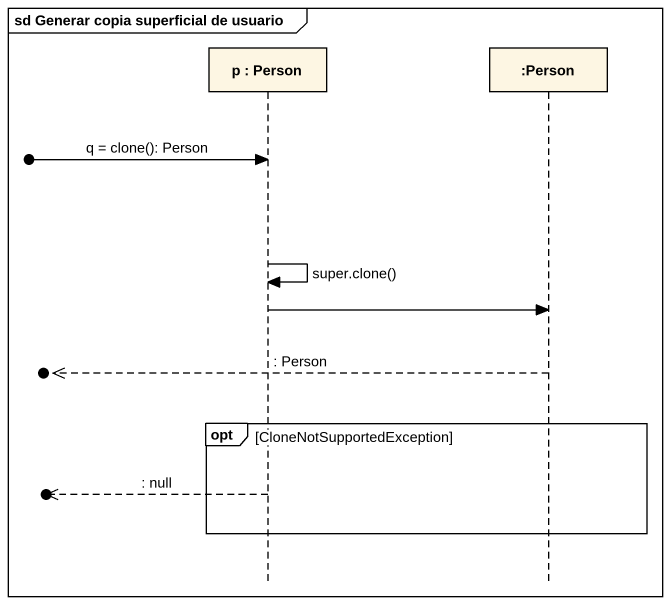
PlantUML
@startuml
mainframe sd Generar copia superficial de usuario
hide footbox
participant "p : Person" as p
participant ":Person" as Person_

[o-> p : q = clone(): Person
p -> p : super.clone()
p -> Person_
[o<<-- Person_ : : Person
opt CloneNotSupportedException
  [o<<-- p : : null
end
@enduml
